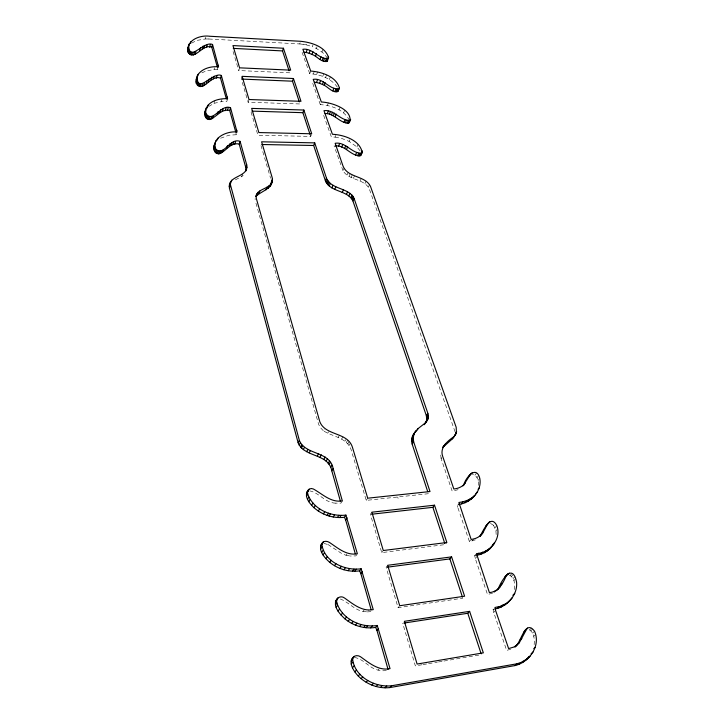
<?xml version="1.0" encoding="UTF-8"?>
<svg xmlns="http://www.w3.org/2000/svg" width="724" height="724" viewBox="0 0 724 724"><rect width="100%" height="100%" fill="white"/><g stroke="black" fill="none" stroke-linecap="round" stroke-linejoin="round"><path stroke-width="0.54" stroke-dasharray="3.62 2.71" d="M255.129 199.706L255.138 198.575M534.149 644.677C534.665 639.346 534.167 631.364 528.176 629.364M478.41 485.388C478.763 481.179 477.369 474.89 472.383 474.274M514.511 589.526C515.198 584.386 514.547 576.919 508.827 575.001M191.634 43.132L196.702 40.435L205.372 38.96L206.123 36.2M205.372 38.96L208.874 39.006L209.634 36.245M201.833 72.853L206.43 70.825L213.978 69.613L214.503 67.785M213.978 69.613L217.743 69.622L218.539 66.88M208.774 106.437L213.978 103.36L214.784 100.627M213.978 103.36L221.245 101.677L222.069 98.944M227.598 98.781L226.766 101.505L221.245 101.677M289.736 72.816L238.748 70.554L239.581 67.83M242.115 76.346L241.273 79.061L248.223 102.491M220.603 138.221L228.92 135.225L236.178 134.745L237.056 132.049M249.02 99.523L248.142 102.22L299.998 103.966L300.659 102.202M235.372 179.851L241.698 176.575L242.612 173.905M208.874 39.006L299.736 43.956L300.677 41.295M299.736 43.956L303.112 44.291L304.053 41.63M303.112 44.291L306.343 44.861L306.976 43.087M327.357 58.418C324.388 52.535 318.144 49.178 312.343 46.662L312.985 44.897M316.37 48.481L317.012 46.716M337.366 87.133C331.203 78.4 320.108 74.291 309.727 73.694L310.714 71.052M313.347 74.011L314.334 71.368M321.936 52.056L322.922 49.422M316.632 74.572L317.628 71.929M322.75 76.373L323.755 73.739M325.529 77.568L326.542 74.943M329.311 79.631L330.334 77.006M349.475 120.356C344.208 109.858 331.474 105.224 320.325 104.645L321.003 102.898M251.083 112.139L257.934 135.234L310.687 136.411L311.374 134.655M327.348 105.478L328.388 102.853M339.04 109.876L340.108 107.27M343.565 112.935L344.642 110.338M323.646 115.369L331.348 136.872L335.094 137.126L335.818 135.388M360.118 150.854L356.923 146.909L349.104 141.388L350.217 138.8M455.061 431.776L369.267 188.837C364.127 178.502 348.959 180.593 343.04 170.783L344.162 168.203M356.923 146.909L358.054 144.329M347.04 175.027L348.172 172.457M349.013 176.33L350.154 173.76M351.122 177.461L352.271 174.891M353.339 178.457L354.488 175.896M360.027 181.154L361.195 178.593M364.896 183.679L366.082 181.127M368.38 187.118L369.566 184.575M428.4 493.714L366.253 500.384L351.004 449.369C346.769 437.531 332.461 436.771 323.275 430.69L324.135 429.133M327.71 433.26L328.578 431.712M338.189 437.405L339.52 435.088M341.628 439.052L342.977 436.744M344.886 441.178L345.791 439.64M346.371 442.445L347.728 440.147M347.737 443.884L349.104 441.586M348.977 445.513L350.344 443.215M309.664 490.845C319.121 492.673 325.194 502.809 335.366 503.153L336.751 500.945M342.334 500.899L340.941 503.108L335.366 503.153M323.809 543.407L328.008 544.539L329.402 542.403M366.253 500.384L367.711 498.193M371.883 512.194L370.398 514.366L381.747 552.62L445.151 544.575L446.853 542.511M328.008 544.539L342.126 553.788L346.054 555.281L347.502 553.181M346.054 555.281L350.199 556.041L351.176 554.638M356.887 554.494L355.9 555.896L350.199 556.041M458.057 489.696L452.174 491.162L441.106 458.627L442.708 456.419M381.747 552.62L382.779 551.226M387.693 565.29L386.118 567.354L398.091 607.707L462.808 598.16M340.343 598.992C348.389 602.069 354.253 609.771 362.996 611.445L364.543 609.463M362.996 611.445L367.312 611.907L368.869 609.925M474.89 475.143L476.591 472.98M477.016 477.641L478.727 475.487M478.075 480.419L479.786 478.265M475.378 539.86L469.396 541.507L457.749 507.289L459.45 505.171M398.091 607.707L399.186 606.395M469.396 541.507L470.564 540.131M471.93 541.045L473.695 538.991M496.157 534.547L495.931 530.864L493.569 525.325L495.37 523.253M495.017 527.724L496.827 525.66M495.931 530.864L497.135 529.488M492.51 593.191L487.524 594.513L475.261 558.485L474.682 555.634L476.464 553.607M475.261 558.485L477.053 556.457M354.516 657.492C363.502 658.731 369.068 668.18 378.037 670.116L379.684 668.27M510.158 575.444L512.049 573.471M511.425 576.367L513.325 574.394M513.072 578.576L514.981 576.612M513.913 580.539L515.823 578.576M510.71 649.22L506.646 650.405L493.714 612.404L493.08 609.4L494.338 608.115M493.714 612.404L495.605 610.495M529.534 629.817L531.534 627.961M530.837 630.776L532.846 628.921M532.547 633.084L534.565 631.238M533.769 636.315L535.796 634.477M241.698 176.575L243.237 175.434M493.08 609.4L495.279 608.911M421.956 664.768L415.35 665.89L402.707 623.255M423.06 664.587L427.468 663.836M428.572 663.655L437.377 662.152M438.482 661.971L442.88 661.22M443.984 661.039L481.433 654.686M474.682 555.634L477.016 555.245M367.312 611.907L371.683 611.599M386.372 670.587L382.399 670.822L378.037 670.116M335.094 137.126L341.746 138.438L349.104 141.388M306.343 44.861L312.343 46.662M490.465 523.389L493.569 525.325M323.275 430.69L319.99 427.178L318.578 424.183L255.319 200.928M309.727 73.694L301.935 51.929M343.04 170.783L334.072 145.886M320.325 104.645L312.225 82.002M310.008 134.347L310.687 136.411M397.675 497.008L398.109 498.384M233.092 51.495L238.748 70.554M260.984 145.533L270.604 178.258M457.387 505.488L457.749 507.289M441.106 458.627L440.518 452.916M235.997 132.945L236.178 134.745M217.589 67.965L217.743 69.622"/><path stroke-width="1.09" d="M456.464 432.545L454.138 436.527L456.464 432.545L456.174 427.241L370.462 186.294C364.914 175.335 347.737 178.023 343.022 166.031L335.158 143.28C345.565 141.488 352.244 154.112 361.701 153.054L362.217 152.411C359.765 139.985 343.828 134.854 332.425 134.266L323.963 110.672C334.153 109.161 340.687 121.125 349.991 120.329C351.167 108.781 330.977 102.265 321.347 102.021L313.221 79.359C323.23 77.54 330.026 90.645 339.04 88.636L339.402 87.93C336.162 76.4 321.583 71.902 310.714 71.052L302.885 49.268C312.732 47.775 319.266 59.875 328.234 58.445L328.596 57.775C325.501 46.544 311.148 42.345 300.677 41.295L209.634 36.245C199.96 34.852 185.887 40.2 187.95 52.038C194.702 61.757 202.458 43.114 211.77 47.259L217.3 66.934M255.771 196.602C261.4 190.711 274.206 188.575 272.206 177.724L261.608 141.804L314.723 142.872L326.479 178.149C331.393 189.887 348.633 187.308 354.063 198.349L427.884 413.404L427.993 418.924L424.137 424.726L426.843 421.142M270.559 185.661L271.391 181.896M197.371 75.785C196.068 95.84 212.838 71.495 221.345 75.468L220.539 78.201C211.01 73.902 203.39 93.487 196.331 83.477C194.204 71.278 208.485 65.576 218.539 66.88L212.539 44.499C203.715 40.363 189.055 63.359 188.692 45.268M425.314 423.413L426.762 419.965L426.364 415.685L352.896 200.901C347.484 189.878 330.28 192.457 325.384 180.738L313.682 145.488L314.723 142.872M272.025 181.896C269.446 189.715 254.667 188.674 256.278 198.295L319.854 421.839C325.492 435.957 347.466 431.975 352.38 447.088L367.711 498.193L430.011 491.551L413.63 441.703L413.196 437.785L414.327 433.097L411.838 438.337L412.11 443.948L427.703 491.596M335.176 145.986C345.086 144.628 351.421 156.855 360.552 155.624L361.231 153.524M246.042 170.828L246.929 167.108L246.721 164.873L240.087 141.37C229.707 137.442 224.675 156.103 216.033 149.47C210.385 137.931 227.608 130.619 237.056 132.049L230.522 107.731C220.666 103.704 213.019 123.885 205.869 113.523C204.168 102.229 218.639 97.957 227.598 98.781L221.345 75.468M230.522 107.731L229.68 110.446C220.911 108.455 216.34 117.813 209.164 119.55C203.48 118.7 204.313 111.288 206.485 107.559M240.087 141.37L239.201 144.067C229.951 141.823 225.915 152.293 218.386 153.85C213.372 153.207 213.001 146.809 214.974 143.18M340.334 500.954L331.791 470.799C328.606 453.152 304.098 457.677 298.125 442.744L229.454 188.276C227.39 176.493 243.264 177.706 246.658 169.045M229.273 186.475L230.775 181.507M458.265 504.402C470.736 503.37 482.302 491.035 479.786 478.265C476.184 464.699 465.532 477.84 463.731 484.99L470.663 473.903M354.145 656.641C347.176 661.799 353.828 671.419 358.271 676.017C366.416 684.298 378.254 688.931 389.874 687.574L514.918 665.591C529.371 662.306 541 645.636 534.565 631.238C524.945 618.35 521.009 643.401 514.882 647.012L519.37 642.622L527 628.559M187.625 50.146L188.34 47.368M188.846 45.666L189.326 43.811M187.95 52.038L188.674 49.259M190.412 43.54L190.901 41.684M188.855 53.567L189.588 50.789M189.724 54.336L190.457 51.558M190.747 54.861L191.48 52.083M191.851 55.133L192.584 52.354M193.543 55.042L194.276 52.273M195.145 54.4L195.887 51.63M199.779 50.535L200.53 47.775M202.34 48.825L203.091 46.055M203.869 48.155L204.63 45.395M197.67 76.111L198.168 74.264M196.032 82.201L196.792 79.441M196.331 83.477L197.091 80.717M206.53 47.476L207.29 44.716M197.272 85.07L198.032 82.31M198.159 85.866L198.928 83.106M209.58 47.223L210.349 44.463M199.2 86.4L199.969 83.649M200.322 86.672L201.091 83.912M211.77 47.259L212.539 44.499M202.041 86.563L202.82 83.803M203.679 85.866L204.458 83.115M206.213 83.785L207.001 81.034M208.367 81.776L209.145 79.025M210.956 79.948L211.743 77.206M213.363 78.943L214.15 76.192M217.852 67.051L218.386 65.223M204.72 114.202L205.507 111.46M207.281 107.93L208.078 105.188M205.082 116.256L205.869 113.523M216.205 78.346L217.001 75.604M206.041 117.912L206.847 115.179M206.955 118.727L207.752 115.994M208.014 119.279L208.82 116.546M209.164 119.55L209.969 116.817M210.91 119.415L211.725 116.682M212.566 118.673L213.381 115.94M217.309 114.329L218.132 111.605M219.942 112.392L220.766 109.668M222.377 111.306L223.209 108.582M226.883 98.871L227.436 97.052M213.842 147.524L214.675 144.818M225.264 110.645L226.096 107.921M216.06 140.655L214.141 145.895M213.87 149.063L214.702 146.357M217.372 140.004L217.933 138.194M214.195 150.456L215.037 147.75M227.408 110.455L228.25 107.74M215.191 152.185L216.033 149.47M216.132 153.026L216.974 150.311M196.141 80.056L197.417 77.025M217.209 153.588L218.06 150.882M218.386 153.85L219.227 151.144M219.571 153.814L220.422 151.108M220.739 153.488L221.589 150.782M222.377 152.502L223.236 149.805M226.639 148.284L227.508 145.578M527.515 658.659L520.936 662.505L516.927 663.799L391.566 685.773C374.96 687.673 354.543 676.777 352.633 659.13C352.995 655.238 357.846 654.849 360.507 656.749C369.113 662.894 378.589 671.076 390.037 668.623L377.258 625.464C360.986 628.161 342.199 619.138 336.904 603.011C335.167 598.124 340.714 595.019 344.524 597.988C352.905 603.943 362.127 611.825 373.249 609.626L361.149 568.783C345.077 571.091 323.999 561.679 321.854 544.285C322.415 540.611 326.958 540.783 329.402 542.403C337.791 548.005 346.443 555.761 357.375 553.797L345.9 515.099C330.705 516.909 312.913 509.09 307.718 493.985C306.542 490.492 309.953 487.279 313.329 488.981C322.442 493.949 330.922 502.845 342.334 500.899L333.131 468.537C329.918 450.853 305.365 455.378 299.356 440.409L230.169 183.796M229.309 146.221L230.169 143.524M230.902 145.397L231.771 142.7M236.286 132.04L236.875 130.239M232.703 144.764L233.581 142.067M234.712 144.329L235.59 141.632M231.101 182.005L231.698 180.222M229.454 188.276L230.35 185.606M289.048 70.726L282.523 50.924L283.437 48.246L232.956 45.576L239.581 67.83L290.677 70.147L283.437 48.246M246.929 167.108L246.015 169.778L245.798 167.543L246.721 164.873M377.258 625.464L375.656 627.4C364.815 629.165 353.421 625.934 345.013 618.902C339.963 614.278 331.628 605.59 337.321 598.621M325.094 113.523C334.307 112.881 340.217 124.021 348.896 122.917L349.475 120.356M495.279 608.911C507.388 606.576 517.832 594.757 516.583 582.114C512.646 562.566 501.85 579.598 498.094 589.074M299.32 101.894L292.496 81.188L293.446 78.518L242.115 76.346L249.02 99.523L300.985 101.315L293.446 78.518M304.035 52.182L306.125 52.445L307.085 49.793M256.088 195.715L256.721 193.96M257.092 194.946L258.052 192.303M306.125 52.445L309.139 53.259L310.107 50.608M258.957 193.552L259.916 190.91M327.592 60.409L327.239 61.078C321.592 63.133 317.003 55.965 311.981 54.427L312.949 51.775M361.149 568.783L359.647 570.856C349.049 572.349 338.045 569.136 329.773 562.376C324.814 557.969 316.949 549.688 322.361 542.891M265.979 189.851L266.948 187.217M315.465 56.382L316.442 53.73M268.133 188.43L269.111 185.797M271.717 181.018L272.369 179.253M269.907 186.683L270.885 184.05M271.319 183.281L272.305 180.638M320.089 59.431L321.076 56.789M322.171 60.644L323.166 58.001M310.008 134.347L302.876 112.682L303.872 110.039L251.662 108.392L258.848 132.555L311.718 133.786L303.872 110.039M323.456 61.214L324.461 58.581M314.352 82.246L316.478 82.491L317.483 79.848M325.203 61.649L326.207 59.015M326.18 61.621L327.185 58.988M326.596 61.504L328.542 56.354M327.239 61.078L328.596 57.775M316.478 82.491L319.556 83.305L320.56 80.672M339.402 87.93L337.999 91.251C332.334 93.713 327.556 85.93 322.442 84.491L323.456 81.857M324.262 85.45L325.284 82.817M345.9 515.099L344.479 517.28C333.538 518.601 322.216 515.026 313.999 507.687C309.546 503.533 303.356 496.121 308.189 490.094M332.85 90.853L333.882 88.237M205.055 111.894L205.688 110.301M334.787 91.649L335.827 89.034M335.936 91.876L336.986 89.26M327.257 113.749L328.298 111.134M336.932 91.83L337.972 89.215M337.348 91.704L338.398 89.088M337.999 91.251L339.04 88.636M329.357 114.247L330.416 111.632M331.393 114.926L332.443 112.311M333.339 115.768L334.398 113.161M335.194 116.745L336.253 114.139M343.954 122.293L345.04 119.695M345.303 122.89L346.389 120.293M347.104 123.324L348.199 120.727M348.108 123.261L349.203 120.664M338.479 146.311L339.574 143.714M348.896 122.917L349.991 120.329M349.411 122.311L350.651 119.306M325.384 180.738L326.479 178.149M326.162 182.24L327.257 179.652M341.665 147.117L342.769 144.528M327.067 183.606L328.171 181.018M328.099 184.837L329.203 182.258M344.669 148.339L345.782 145.75M329.248 185.959L330.361 183.371M346.57 149.343L347.683 146.755M331.845 187.869L332.968 185.29M334.705 189.426L335.827 186.846M187.978 48.046L188.611 46.598M229.571 184.892L230.802 182.891M355.529 155.036L356.661 152.456M357.538 155.85L358.679 153.28M342.217 192.521L343.357 189.95M358.733 156.067L359.882 153.497M359.756 155.995L360.905 153.425M361.611 152.673L362.38 150.954M360.552 155.624L361.701 153.054M361.068 154.981L362.217 152.411M346.407 194.403L347.565 191.842M348.832 195.878L349.991 193.317M350.832 197.625L352 195.073M351.656 198.629L352.823 196.068M352.344 199.715L353.511 197.163M352.896 200.901L354.063 198.349M487.668 523.877L482.899 532.737L479.804 536.52C482.781 531.977 490.41 512.9 496.827 525.66C501.813 538.928 489.876 552.946 476.464 553.607L489.388 592.567C498.863 591.988 503.289 582.693 506.547 575.109M478.808 553.217L477.016 555.245C483.949 553.896 490.7 549.833 493.75 543.253M444.147 445.396L442.554 447.622L452.373 438.853L453.984 436.626C447.595 440.925 439.459 447.685 442.708 456.419L453.839 489.008C458.301 488.555 462.826 486.646 465.414 482.836M298.125 442.744L299.356 440.409M299.121 445.124L300.36 442.798M300.514 447.179L301.754 444.853M301.347 448.093L302.587 445.767M303.256 449.704L304.505 447.387M306.65 451.695L307.917 449.387M309.184 452.826L310.451 450.518M317.347 455.948L318.651 453.649M320.044 457.143L321.347 454.853M323.845 459.333L325.157 457.052M306.388 493.641L307.682 491.397M306.895 492.338L309.076 489.18M326.126 461.161L327.447 458.88M306.424 496.23L307.718 493.985M328.144 463.36L329.474 461.079M307.501 499.388L308.804 497.153M329.04 464.609L330.37 462.337M308.804 501.705L310.107 499.469M330.587 467.46L331.927 465.188M331.791 470.799L333.131 468.537M311.601 505.307L312.922 503.08M313.999 507.687L315.32 505.47M318.316 511.035L319.655 508.827M323.393 513.895L324.75 511.705M327.13 515.425L328.506 513.226M329.103 516.049L330.47 513.859M333.194 516.981L334.579 514.8M337.484 517.47L338.877 515.289M320.985 545.036L323.257 541.905M320.479 546.421L321.854 544.285M339.692 517.542L341.094 515.361M320.542 549.154L321.918 547.027M321.664 552.484L323.049 550.358M355.276 553.724L345.665 520.022L347.095 517.85M323.022 554.919L324.406 552.792M325.918 558.684L327.311 556.575M425.079 423.106L418.146 428.545L414.508 432.88L415.92 431.504M412.218 436.78L413.739 434.518M426.364 415.685L427.884 413.404M417.133 430.056L418.146 428.545M411.838 438.337L413.35 436.074M426.717 417.214L428.246 414.942M411.675 440.038L413.196 437.785M329.773 562.376L331.185 560.276M426.852 418.644L428.382 416.363M411.766 441.912L413.277 439.658M426.762 419.965L428.291 417.694M426.463 421.196L427.993 418.924M412.11 443.948L413.63 441.703M412.816 435.359L416.019 430.617M334.488 565.706L335.918 563.616M339.936 568.431L341.384 566.34M343.909 569.788L345.366 567.707M348.099 570.72L349.574 568.639M352.498 571.173L353.973 569.1M443.984 445.939L445.577 443.712M354.751 571.209L356.244 569.136M455.577 433.088L456.654 431.594M525.488 660.451L529.271 656.324M338.235 597.562L335.864 600.639M335.357 602.124L336.814 600.106M335.447 605.029L336.904 603.011M336.108 607.318L337.574 605.309M371.068 609.436L360.887 573.743L362.398 571.679M338.027 611.092L339.502 609.092M341.022 615.047L342.515 613.056M452.373 438.853L455.749 434.3M345.013 618.902L346.515 616.92M371.521 514.239L432.88 507.325L434.518 505.189L446.853 542.511L383.295 550.53L371.883 512.194L434.518 505.189M348.163 621.264L349.674 619.291M482.899 532.737C480.356 536.746 475.759 538.9 471.152 539.443L458.898 502.465C464.799 501.777 470.727 499.605 474.872 495.216L473.152 497.343M351.656 623.373L353.185 621.409M472.256 472.564L468.971 476.075M462.98 485.876L464.102 484.446M355.466 625.156L357.004 623.201M359.538 626.531L361.086 624.577M461.45 503.85L463.152 501.723M363.846 627.455L365.403 625.5M465.025 502.728L466.727 500.601M366.072 627.717L367.638 625.771M468.166 501.243L469.876 499.117M478.084 489.315L479.234 487.886M470.871 499.433L472.591 497.307M475.786 493.813L477.514 491.686M370.652 627.862L372.236 625.916M351.583 659.428L353.556 656.912M351.077 661.012L352.633 659.13M388.055 669.383L376.96 630.45L378.562 628.513M351.194 664.089L352.751 662.216M352.443 667.799L354 665.935M387.24 567.2L449.876 558.91L451.604 556.874L464.609 596.205L399.729 605.735L387.693 565.29L451.604 556.874M354.814 671.872L356.389 670.017M485.885 525.95L489.198 522.158M489.759 521.778L487.406 524.239M358.271 676.017L359.855 674.171M361.122 678.669L362.724 676.831M366.127 682.261L367.747 680.442M480.872 554.213L482.673 552.186M484.284 552.783L486.094 550.747M487.252 550.982L489.062 548.955M492.745 545.244L494.564 543.208M489.768 548.873L491.587 546.837M507.189 603.164L512.438 597.526M371.892 685.148L373.521 683.329M376.073 686.542L377.72 684.732M380.489 687.438L382.154 685.637M385.096 687.8L386.779 685.999M389.874 687.574L391.566 685.773M403.811 623.083L467.785 613.273L469.614 611.355L483.342 652.858L417.096 664.053L404.372 621.319L469.614 611.355M504.664 577.082L508.176 573.553M509.415 573.055L506.293 575.526M500.537 585.254L502.42 583.291M494.248 592.033L495.497 590.73M496.519 590.712L499.976 587.119M497.479 608.422C500.537 604.902 505.931 604.848 509.117 601.246M501.18 607.056L503.089 605.137M512.854 595.3L514.773 593.363M504.411 605.291L506.329 603.373M527.588 628.106L525.009 630.423M523.461 632.387L525.452 630.532M519.832 640.369L521.823 638.532M517.37 644.46L519.37 642.622M533.76 648.677L535.117 647.473M514.918 665.591L516.927 663.799M518.918 664.297L520.936 662.505M531.072 653.817L533.108 652.007M522.438 662.569L524.466 660.777M528.067 657.989L530.104 656.188M516.864 645.184L513.705 647.093L508.619 648.586L495.605 610.495L494.972 607.481L499.388 606.504M321.881 544.05L322.452 543.724M307.772 491.424L308.343 491.125M261.798 144.501L313.682 145.488M251.88 111.125L302.876 112.682M242.386 79.106L292.496 81.188M233.264 48.372L282.523 50.924M319.556 83.305L322.442 84.491M309.139 53.259L311.981 54.427M344.479 517.28L345.665 520.022M359.647 570.856L360.887 573.743M375.656 627.4L376.96 630.45M432.88 507.325L444.808 543.516M449.876 558.91L462.455 597.101M467.785 613.273L481.08 653.627M229.68 110.446L235.698 131.868M239.201 144.067L245.798 167.543M220.539 78.201L226.304 98.699"/></g></svg>
